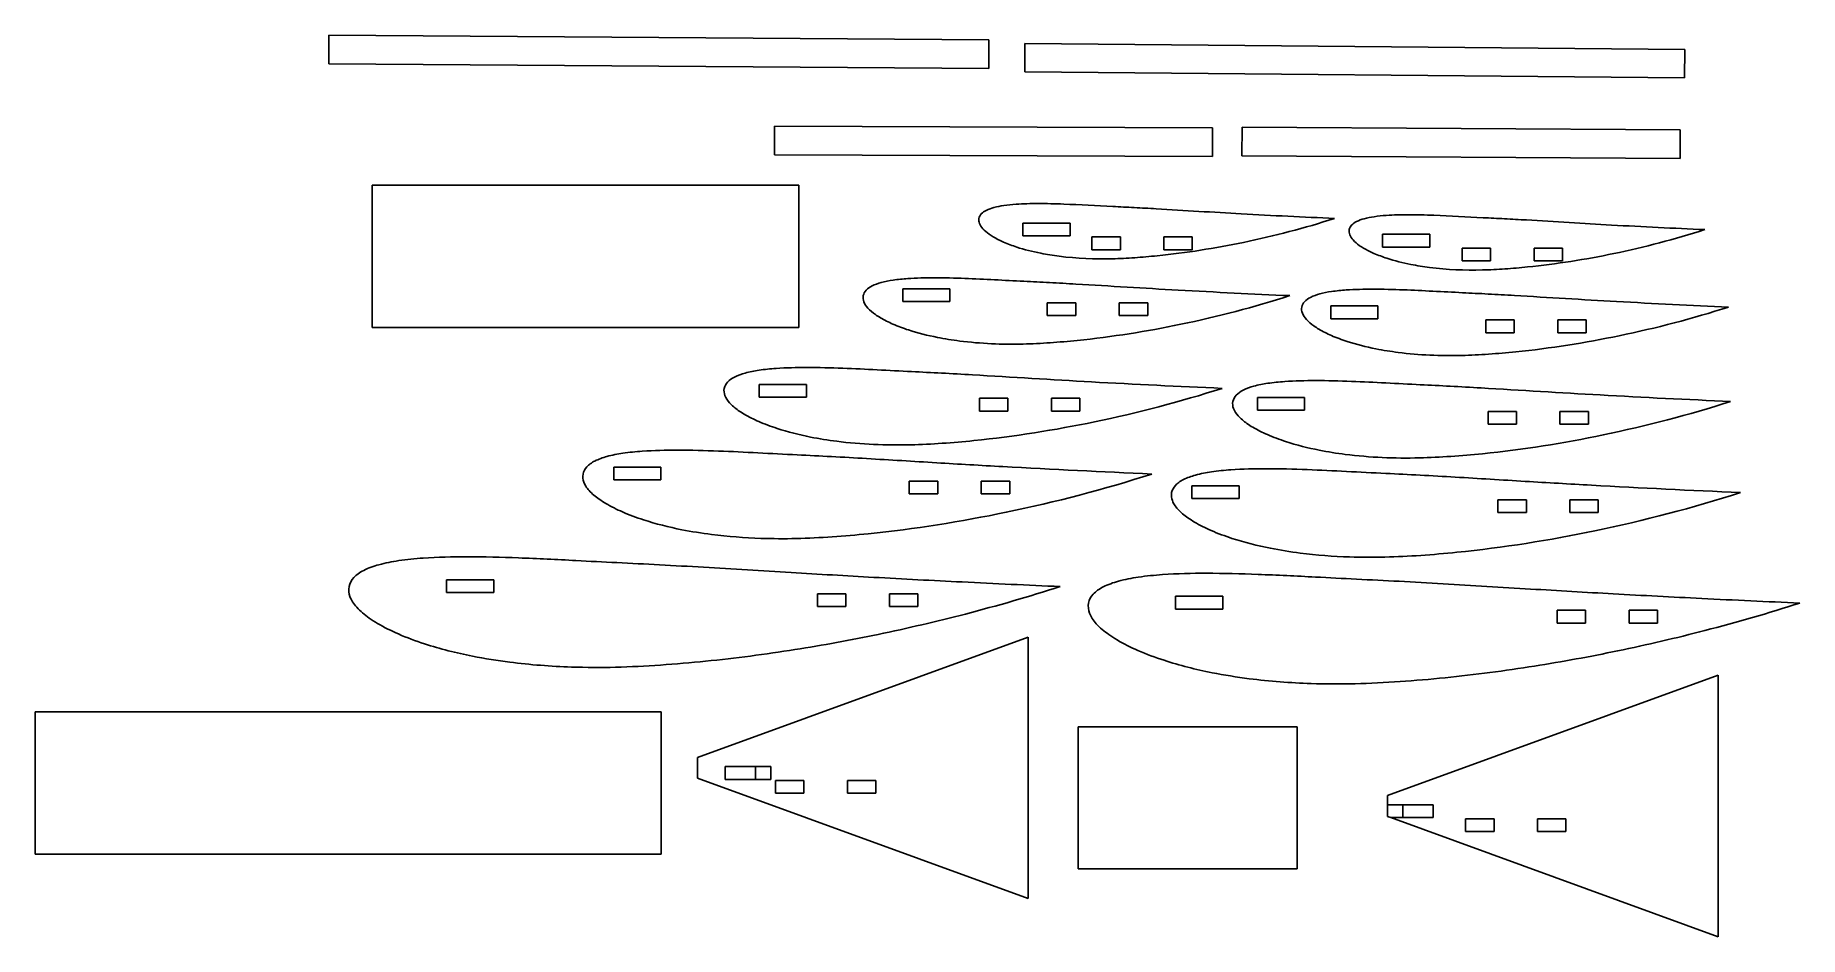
# Model space of a CAD drawing. Header units: millimetres. Extents: x -630 to -9, y -11 to 306.
import ezdxf

# ---------------------------------------------------------------- set-up
doc = ezdxf.new("R2010")
doc.units = ezdxf.units.MM
for name, color, linetype in [('Shape2DView', 7, 'CONTINUOUS'), ('Shape2DView001', 7, 'CONTINUOUS'), ('Shape2DView002', 7, 'CONTINUOUS'), ('Shape2DView003', 7, 'CONTINUOUS'), ('Shape2DView004', 7, 'CONTINUOUS'), ('Shape2DView005', 7, 'CONTINUOUS'), ('Shape2DView006', 7, 'CONTINUOUS'), ('Shape2DView007', 7, 'CONTINUOUS'), ('Shape2DView008', 7, 'CONTINUOUS'), ('Shape2DView009', 7, 'CONTINUOUS'), ('Shape2DView010', 7, 'CONTINUOUS'), ('Shape2DView011', 7, 'CONTINUOUS'), ('Shape2DView012', 7, 'CONTINUOUS'), ('Shape2DView013', 7, 'CONTINUOUS'), ('Shape2DView014', 7, 'CONTINUOUS'), ('Shape2DView015', 7, 'CONTINUOUS'), ('Shape2DView016', 7, 'CONTINUOUS'), ('Shape2DView017', 7, 'CONTINUOUS'), ('Shape2DView018', 7, 'CONTINUOUS')]:
    doc.layers.add(name, color=color, linetype=linetype)

msp = doc.modelspace()

# ---------------------------------------------------------------- linework, layer by layer
at = {"layer": 'Shape2DView'}
for p, q in [((-212.194, 108.346, -84.7601), (-228.811, 108.346, -84.7601)), ((-228.811, 108.346, -84.7601), (-228.811, 103.846, -84.7601)), ((-212.194, 108.346, -84.7601), (-212.194, 103.846, -84.7601)), ((-212.194, 103.846, -84.7601), (-228.811, 103.846, -84.7601)), ((-84.6379, 103.446, -84.7601), (-94.6379, 103.446, -84.7601)), ((-94.6379, 103.446, -84.7601), (-94.6379, 98.946, -84.7601)), ((-84.6379, 103.446, -84.7601), (-84.6379, 98.946, -84.7601)), ((-59.3379, 103.446, -84.7601), (-69.3379, 103.446, -84.7601)), ((-69.3379, 103.446, -84.7601), (-69.3379, 98.946, -84.7601)), ((-59.3379, 103.446, -84.7601), (-59.3379, 98.946, -84.7601)), ((-84.6379, 98.946, -84.7601), (-94.6379, 98.946, -84.7601)), ((-59.3379, 98.946, -84.7601), (-69.3379, 98.946, -84.7601))]:
    msp.add_line(p, q, dxfattribs=at)
for points, knots in [([(-259.338, 105.946, -84.7601), (-259.112, 107.136, -84.7601), (-258.497, 108.199, -84.7601), (-257.692, 109.086, -84.7601), (-257.232, 109.592, -84.7601), (-256.712, 110.039, -84.7601), (-256.159, 110.439, -84.7601), (-255.53, 110.896, -84.7601), (-254.859, 111.293, -84.7601), (-254.167, 111.648, -84.7601), (-252.477, 112.51, -84.7601), (-250.675, 113.129, -84.7601), (-248.851, 113.636, -84.7601), (-246.553, 114.268, -84.7601), (-244.208, 114.714, -84.7601), (-241.852, 115.066, -84.7601), (-239.015, 115.487, -84.7601), (-236.159, 115.766, -84.7601), (-233.299, 115.968, -84.7601), (-228.164, 116.325, -84.7601), (-223.015, 116.432, -84.7601), (-217.869, 116.431, -84.7601), (-211.837, 116.426, -84.7601), (-205.805, 116.263, -84.7601), (-199.777, 116.038, -84.7601), (-193.038, 115.785, -84.7601), (-186.302, 115.45, -84.7601), (-179.567, 115.105, -84.7601), (-174.778, 114.859, -84.7601), (-169.989, 114.604, -84.7601), (-165.2, 114.362, -84.7601), (-160.184, 114.111, -84.7601), (-155.167, 113.872, -84.7601), (-150.151, 113.606, -84.7601), (-145.001, 113.331, -84.7601), (-139.853, 113.042, -84.7601), (-134.705, 112.739, -84.7601), (-124.445, 112.138, -84.7601), (-114.186, 111.504, -84.7601), (-103.927, 110.888, -84.7601), (-94.2452, 110.302, -84.7601), (-84.5623, 109.739, -84.7601), (-74.878, 109.197, -84.7601), (-64.5196, 108.621, -84.7601), (-54.1596, 108.078, -84.7601), (-43.7978, 107.567, -84.7601), (-32.3124, 106.999, -84.7601), (-20.8253, 106.47, -84.7601), (-9.3379, 105.946, -84.7601)], [0, 0, 0, 0, 0.0143182, 0.0143182, 0.0143182, 0.0224938, 0.0224938, 0.0224938, 0.0318137, 0.0318137, 0.0318137, 0.0545466, 0.0545466, 0.0545466, 0.0831342, 0.0831342, 0.0831342, 0.117541, 0.117541, 0.117541, 0.1793, 0.1793, 0.1793, 0.251688, 0.251688, 0.251688, 0.332617, 0.332617, 0.332617, 0.390159, 0.390159, 0.390159, 0.450434, 0.450434, 0.450434, 0.512314, 0.512314, 0.512314, 0.635649, 0.635649, 0.635649, 0.752041, 0.752041, 0.752041, 0.876533, 0.876533, 0.876533, 1.01453, 1.01453, 1.01453, 1.01453]), ([(-9.3379, 105.946, -84.7601), (-20.3409, 102.413, -84.7601), (-31.4494, 99.2102, -84.7601), (-42.6359, 96.3108, -84.7601), (-52.8186, 93.6731, -84.7601), (-63.0598, 91.2862, -84.7601), (-73.3594, 89.15, -84.7601), (-83.0562, 87.1364, -84.7601), (-92.7953, 85.3531, -84.7601), (-102.576, 83.8004, -84.7601), (-113.001, 82.1492, -84.7601), (-123.469, 80.7689, -84.7601), (-133.971, 79.7086, -84.7601), (-139.259, 79.1735, -84.7601), (-144.555, 78.7251, -84.7601), (-149.858, 78.3635, -84.7601), (-155.116, 78.007, -84.7601), (-160.38, 77.7316, -84.7601), (-165.648, 77.6036, -84.7601), (-170.813, 77.4786, -84.7601), (-175.977, 77.501, -84.7601), (-181.14, 77.6706, -84.7601), (-188.399, 77.9133, -84.7601), (-195.65, 78.4603, -84.7601), (-202.855, 79.378, -84.7601), (-207.233, 79.9363, -84.7601), (-211.594, 80.6319, -84.7601), (-215.924, 81.49, -84.7601), (-221.63, 82.6232, -84.7601), (-227.286, 84.0321, -84.7601), (-232.82, 85.83, -84.7601), (-235.929, 86.8422, -84.7601), (-238.999, 87.9779, -84.7601), (-241.997, 89.2851, -84.7601), (-244.508, 90.3824, -84.7601), (-246.971, 91.5981, -84.7601), (-249.329, 92.9973, -84.7601), (-250.334, 93.5921, -84.7601), (-251.314, 94.2261, -84.7601), (-252.269, 94.8993, -84.7601), (-253.848, 96.0211, -84.7601), (-255.357, 97.2596, -84.7601), (-256.654, 98.7044, -84.7601), (-257.179, 99.2909, -84.7601), (-257.666, 99.9125, -84.7601), (-258.088, 100.577, -84.7601), (-258.457, 101.156, -84.7601), (-258.776, 101.768, -84.7601), (-259.013, 102.413, -84.7601), (-259.426, 103.539, -84.7601), (-259.588, 104.759, -84.7601), (-259.338, 105.946, -84.7601)], [0, 0, 0, 0, 0.138675, 0.138675, 0.138675, 0.264875, 0.264875, 0.264875, 0.383696, 0.383696, 0.383696, 0.510352, 0.510352, 0.510352, 0.574131, 0.574131, 0.574131, 0.637366, 0.637366, 0.637366, 0.699342, 0.699342, 0.699342, 0.786498, 0.786498, 0.786498, 0.839458, 0.839458, 0.839458, 0.909275, 0.909275, 0.909275, 0.948508, 0.948508, 0.948508, 0.981396, 0.981396, 0.981396, 0.995404, 0.995404, 0.995404, 1.01866, 1.01866, 1.01866, 1.0281, 1.0281, 1.0281, 1.03632, 1.03632, 1.03632, 1.05065, 1.05065, 1.05065, 1.05065])]:
    msp.add_open_spline(points, degree=3, knots=knots, dxfattribs=at)
at = {"layer": 'Shape2DView001'}
for p, q in [((-206.451, 147.188, -100.673), (-223.068, 147.188, -100.673)), ((-223.068, 147.188, -100.673), (-223.068, 142.688, -100.673)), ((-206.451, 142.688, -100.673), (-223.068, 142.688, -100.673)), ((-206.451, 147.188, -100.673), (-206.451, 142.688, -100.673)), ((-105.436, 142.288, -100.673), (-115.436, 142.288, -100.673)), ((-115.436, 142.288, -100.673), (-115.436, 137.788, -100.673)), ((-105.436, 137.788, -100.673), (-115.436, 137.788, -100.673)), ((-105.436, 142.288, -100.673), (-105.436, 137.788, -100.673)), ((-80.136, 142.288, -100.673), (-90.136, 142.288, -100.673)), ((-90.136, 142.288, -100.673), (-90.136, 137.788, -100.673)), ((-80.136, 137.788, -100.673), (-90.136, 137.788, -100.673)), ((-80.136, 142.288, -100.673), (-80.136, 137.788, -100.673))]:
    msp.add_line(p, q, dxfattribs=at)
for points, knots in [([(-230.136, 144.788, -100.673), (-229.955, 145.74, -100.673), (-229.463, 146.59, -100.673), (-228.819, 147.3, -100.673), (-228.451, 147.705, -100.673), (-228.035, 148.062, -100.673), (-227.593, 148.382, -100.673), (-227.09, 148.748, -100.673), (-226.553, 149.066, -100.673), (-226, 149.349, -100.673), (-224.647, 150.039, -100.673), (-223.206, 150.534, -100.673), (-221.746, 150.939, -100.673), (-219.908, 151.445, -100.673), (-218.032, 151.802, -100.673), (-216.147, 152.084, -100.673), (-213.878, 152.421, -100.673), (-211.593, 152.644, -100.673), (-209.305, 152.805, -100.673), (-205.197, 153.091, -100.673), (-201.078, 153.177, -100.673), (-196.961, 153.176, -100.673), (-192.135, 153.172, -100.673), (-187.31, 153.042, -100.673), (-182.488, 152.862, -100.673), (-173.263, 152.512, -100.673), (-164.046, 151.986, -100.673), (-154.826, 151.521, -100.673), (-150.813, 151.32, -100.673), (-146.799, 151.129, -100.673), (-142.786, 150.916, -100.673), (-138.667, 150.696, -100.673), (-134.548, 150.465, -100.673), (-130.43, 150.222, -100.673), (-122.221, 149.741, -100.673), (-114.015, 149.235, -100.673), (-105.807, 148.741, -100.673), (-98.0618, 148.273, -100.673), (-90.3155, 147.822, -100.673), (-82.5681, 147.389, -100.673), (-65.0964, 146.411, -100.673), (-47.6169, 145.581, -100.673), (-30.136, 144.788, -100.673)], [0, 0, 0, 0, 0.0143182, 0.0143182, 0.0143182, 0.0224938, 0.0224938, 0.0224938, 0.0318137, 0.0318137, 0.0318137, 0.0545466, 0.0545466, 0.0545466, 0.0831342, 0.0831342, 0.0831342, 0.117541, 0.117541, 0.117541, 0.1793, 0.1793, 0.1793, 0.251688, 0.251688, 0.251688, 0.390159, 0.390159, 0.390159, 0.450434, 0.450434, 0.450434, 0.512314, 0.512314, 0.512314, 0.635649, 0.635649, 0.635649, 0.752041, 0.752041, 0.752041, 1.01453, 1.01453, 1.01453, 1.01453]), ([(-30.136, 144.788, -100.673), (-46.9507, 139.394, -100.673), (-64.0647, 134.943, -100.673), (-81.3532, 131.351, -100.673), (-97.3773, 128.033, -100.673), (-113.559, 125.447, -100.673), (-129.842, 123.798, -100.673), (-134.073, 123.37, -100.673), (-138.31, 123.011, -100.673), (-142.552, 122.722, -100.673), (-146.758, 122.437, -100.673), (-150.969, 122.216, -100.673), (-155.184, 122.114, -100.673), (-159.316, 122.014, -100.673), (-163.447, 122.032, -100.673), (-167.578, 122.168, -100.673), (-173.385, 122.362, -100.673), (-179.185, 122.799, -100.673), (-184.95, 123.533, -100.673), (-188.452, 123.98, -100.673), (-191.941, 124.537, -100.673), (-195.405, 125.223, -100.673), (-199.969, 126.13, -100.673), (-204.494, 127.257, -100.673), (-208.922, 128.695, -100.673), (-211.409, 129.505, -100.673), (-213.865, 130.413, -100.673), (-216.263, 131.459, -100.673), (-218.272, 132.337, -100.673), (-220.242, 133.309, -100.673), (-222.129, 134.429, -100.673), (-222.933, 134.905, -100.673), (-223.717, 135.412, -100.673), (-224.481, 135.95, -100.673), (-225.744, 136.848, -100.673), (-226.951, 137.839, -100.673), (-227.989, 138.995, -100.673), (-228.409, 139.464, -100.673), (-228.798, 139.961, -100.673), (-229.136, 140.493, -100.673), (-229.431, 140.956, -100.673), (-229.686, 141.445, -100.673), (-229.876, 141.962, -100.673), (-230.206, 142.863, -100.673), (-230.336, 143.839, -100.673), (-230.136, 144.788, -100.673)], [0, 0, 0, 0, 0.264875, 0.264875, 0.264875, 0.510352, 0.510352, 0.510352, 0.574131, 0.574131, 0.574131, 0.637366, 0.637366, 0.637366, 0.699342, 0.699342, 0.699342, 0.786498, 0.786498, 0.786498, 0.839458, 0.839458, 0.839458, 0.909275, 0.909275, 0.909275, 0.948508, 0.948508, 0.948508, 0.981396, 0.981396, 0.981396, 0.995404, 0.995404, 0.995404, 1.01866, 1.01866, 1.01866, 1.0281, 1.0281, 1.0281, 1.03632, 1.03632, 1.03632, 1.05065, 1.05065, 1.05065, 1.05065])]:
    msp.add_open_spline(points, degree=3, knots=knots, dxfattribs=at)
at = {"layer": 'Shape2DView002'}
for p, q in [((-183.391, 178.223, -110.706), (-200.007, 178.223, -110.706)), ((-200.007, 178.223, -110.706), (-200.007, 173.723, -110.706)), ((-183.391, 173.723, -110.706), (-200.007, 173.723, -110.706)), ((-183.391, 178.223, -110.706), (-183.391, 173.723, -110.706)), ((-108.916, 173.323, -110.706), (-118.916, 173.323, -110.706)), ((-118.916, 173.323, -110.706), (-118.916, 168.823, -110.706)), ((-108.916, 168.823, -110.706), (-118.916, 168.823, -110.706)), ((-108.916, 173.323, -110.706), (-108.916, 168.823, -110.706)), ((-83.6165, 173.323, -110.706), (-93.6165, 173.323, -110.706)), ((-93.6165, 173.323, -110.706), (-93.6165, 168.823, -110.706)), ((-83.6165, 168.823, -110.706), (-93.6165, 168.823, -110.706)), ((-83.6165, 173.323, -110.706), (-83.6165, 168.823, -110.706))]:
    msp.add_line(p, q, dxfattribs=at)
for points, knots in [([(-208.616, 176.823, -110.706), (-208.458, 177.656, -110.706), (-208.028, 178.4, -110.706), (-207.464, 179.021, -110.706), (-206.772, 179.778, -110.706), (-205.903, 180.347, -110.706), (-204.997, 180.814, -110.706), (-203.814, 181.417, -110.706), (-202.553, 181.851, -110.706), (-201.276, 182.205, -110.706), (-199.667, 182.648, -110.706), (-198.025, 182.96, -110.706), (-196.376, 183.207, -110.706), (-194.391, 183.501, -110.706), (-192.391, 183.697, -110.706), (-190.389, 183.838, -110.706), (-186.795, 184.088, -110.706), (-183.191, 184.163, -110.706), (-179.588, 184.162, -110.706), (-175.366, 184.159, -110.706), (-171.144, 184.045, -110.706), (-166.924, 183.887, -110.706), (-158.852, 183.581, -110.706), (-150.787, 183.121, -110.706), (-142.72, 182.714, -110.706), (-139.209, 182.538, -110.706), (-135.697, 182.371, -110.706), (-132.185, 182.185, -110.706), (-128.581, 181.992, -110.706), (-124.977, 181.79, -110.706), (-121.373, 181.578, -110.706), (-107.414, 180.755, -110.706), (-93.4574, 179.87, -110.706), (-79.4945, 179.099, -110.706), (-64.2068, 178.243, -110.706), (-48.9123, 177.516, -110.706), (-33.6165, 176.823, -110.706)], [0, 0, 0, 0, 0.0143182, 0.0143182, 0.0143182, 0.0318137, 0.0318137, 0.0318137, 0.0545466, 0.0545466, 0.0545466, 0.0831342, 0.0831342, 0.0831342, 0.117541, 0.117541, 0.117541, 0.1793, 0.1793, 0.1793, 0.251688, 0.251688, 0.251688, 0.390159, 0.390159, 0.390159, 0.450434, 0.450434, 0.450434, 0.512314, 0.512314, 0.512314, 0.752041, 0.752041, 0.752041, 1.01453, 1.01453, 1.01453, 1.01453]), ([(-33.6165, 176.823, -110.706), (-48.3294, 172.103, -110.706), (-63.3041, 168.208, -110.706), (-78.4315, 165.065, -110.706), (-92.4526, 162.162, -110.706), (-106.612, 159.899, -110.706), (-120.86, 158.456, -110.706), (-124.562, 158.082, -110.706), (-128.269, 157.768, -110.706), (-131.981, 157.515, -110.706), (-135.661, 157.265, -110.706), (-139.346, 157.073, -110.706), (-143.033, 156.983, -110.706), (-151.729, 156.78, -110.706), (-160.447, 157.128, -110.706), (-169.079, 158.225, -110.706), (-172.143, 158.616, -110.706), (-175.196, 159.103, -110.706), (-178.227, 159.703, -110.706), (-182.221, 160.497, -110.706), (-186.18, 161.483, -110.706), (-190.054, 162.741, -110.706), (-192.23, 163.45, -110.706), (-194.379, 164.245, -110.706), (-196.478, 165.16, -110.706), (-198.236, 165.928, -110.706), (-199.959, 166.779, -110.706), (-201.61, 167.759, -110.706), (-202.314, 168.175, -110.706), (-203, 168.619, -110.706), (-203.668, 169.09, -110.706), (-204.774, 169.875, -110.706), (-205.83, 170.742, -110.706), (-206.738, 171.753, -110.706), (-207.422, 172.521, -110.706), (-208.029, 173.379, -110.706), (-208.389, 174.35, -110.706), (-208.678, 175.138, -110.706), (-208.792, 175.992, -110.706), (-208.616, 176.823, -110.706)], [0, 0, 0, 0, 0.264875, 0.264875, 0.264875, 0.510352, 0.510352, 0.510352, 0.574131, 0.574131, 0.574131, 0.637366, 0.637366, 0.637366, 0.786498, 0.786498, 0.786498, 0.839458, 0.839458, 0.839458, 0.909275, 0.909275, 0.909275, 0.948508, 0.948508, 0.948508, 0.981396, 0.981396, 0.981396, 0.995404, 0.995404, 0.995404, 1.01866, 1.01866, 1.01866, 1.03632, 1.03632, 1.03632, 1.05065, 1.05065, 1.05065, 1.05065])]:
    msp.add_open_spline(points, degree=3, knots=knots, dxfattribs=at)
at = {"layer": 'Shape2DView003'}
for p, q in [((-157.614, 210.404, -120.529), (-174.231, 210.404, -120.529)), ((-174.231, 210.404, -120.529), (-174.231, 205.904, -120.529)), ((-157.614, 205.904, -120.529), (-174.231, 205.904, -120.529)), ((-157.614, 210.404, -120.529), (-157.614, 205.904, -120.529)), ((-109.681, 205.504, -120.529), (-119.681, 205.504, -120.529)), ((-119.681, 205.504, -120.529), (-119.681, 201.004, -120.529)), ((-109.681, 205.504, -120.529), (-109.681, 201.004, -120.529)), ((-84.3806, 205.504, -120.529), (-94.3806, 205.504, -120.529)), ((-94.3806, 205.504, -120.529), (-94.3806, 201.004, -120.529)), ((-84.3806, 205.504, -120.529), (-84.3806, 201.004, -120.529)), ((-109.681, 201.004, -120.529), (-119.681, 201.004, -120.529)), ((-84.3806, 201.004, -120.529), (-94.3806, 201.004, -120.529))]:
    msp.add_line(p, q, dxfattribs=at)
for points, knots in [([(-184.381, 210.004, -120.529), (-184.245, 210.718, -120.529), (-183.876, 211.356, -120.529), (-183.393, 211.888, -120.529), (-182.8, 212.537, -120.529), (-182.055, 213.026, -120.529), (-181.278, 213.425, -120.529), (-180.264, 213.942, -120.529), (-179.183, 214.314, -120.529), (-178.088, 214.618, -120.529), (-176.71, 214.998, -120.529), (-175.302, 215.265, -120.529), (-173.889, 215.476, -120.529), (-172.187, 215.729, -120.529), (-170.473, 215.896, -120.529), (-168.757, 216.017, -120.529), (-165.676, 216.231, -120.529), (-162.587, 216.296, -120.529), (-159.499, 216.295, -120.529), (-155.88, 216.292, -120.529), (-152.261, 216.195, -120.529), (-148.644, 216.06, -120.529), (-141.726, 215.797, -120.529), (-134.813, 215.403, -120.529), (-127.898, 215.054, -120.529), (-124.888, 214.903, -120.529), (-121.878, 214.76, -120.529), (-118.868, 214.6, -120.529), (-115.779, 214.435, -120.529), (-112.69, 214.262, -120.529), (-109.601, 214.08, -120.529), (-97.6353, 213.375, -120.529), (-85.6728, 212.617, -120.529), (-73.7047, 211.955, -120.529), (-60.6009, 211.222, -120.529), (-47.4913, 210.599, -120.529), (-34.3806, 210.004, -120.529)], [0, 0, 0, 0, 0.0143182, 0.0143182, 0.0143182, 0.0318137, 0.0318137, 0.0318137, 0.0545466, 0.0545466, 0.0545466, 0.0831342, 0.0831342, 0.0831342, 0.117541, 0.117541, 0.117541, 0.1793, 0.1793, 0.1793, 0.251688, 0.251688, 0.251688, 0.390159, 0.390159, 0.390159, 0.450434, 0.450434, 0.450434, 0.512314, 0.512314, 0.512314, 0.752041, 0.752041, 0.752041, 1.01453, 1.01453, 1.01453, 1.01453]), ([(-34.3806, 210.004, -120.529), (-46.9917, 205.959, -120.529), (-59.8271, 202.62, -120.529), (-72.7935, 199.927, -120.529), (-84.8116, 197.438, -120.529), (-96.9482, 195.499, -120.529), (-109.16, 194.262, -120.529), (-112.334, 193.941, -120.529), (-115.511, 193.672, -120.529), (-118.693, 193.455, -120.529), (-121.847, 193.241, -120.529), (-125.006, 193.076, -120.529), (-128.167, 192.999, -120.529), (-135.62, 192.825, -120.529), (-143.092, 193.124, -120.529), (-150.491, 194.063, -120.529), (-153.119, 194.396, -120.529), (-155.733, 194.818, -120.529), (-158.332, 195.331, -120.529), (-161.756, 196.011, -120.529), (-165.149, 196.856, -120.529), (-168.47, 197.935, -120.529), (-170.335, 198.542, -120.529), (-172.177, 199.223, -120.529), (-173.976, 200.008, -120.529), (-175.483, 200.666, -120.529), (-176.96, 201.396, -120.529), (-178.375, 202.235, -120.529), (-178.978, 202.592, -120.529), (-179.567, 202.972, -120.529), (-180.139, 203.376, -120.529), (-181.087, 204.049, -120.529), (-181.992, 204.792, -120.529), (-182.77, 205.659, -120.529), (-183.357, 206.317, -120.529), (-183.877, 207.052, -120.529), (-184.186, 207.885, -120.529), (-184.433, 208.56, -120.529), (-184.531, 209.292, -120.529), (-184.381, 210.004, -120.529)], [0, 0, 0, 0, 0.264875, 0.264875, 0.264875, 0.510352, 0.510352, 0.510352, 0.574131, 0.574131, 0.574131, 0.637366, 0.637366, 0.637366, 0.786498, 0.786498, 0.786498, 0.839458, 0.839458, 0.839458, 0.909275, 0.909275, 0.909275, 0.948508, 0.948508, 0.948508, 0.981396, 0.981396, 0.981396, 0.995404, 0.995404, 0.995404, 1.01866, 1.01866, 1.01866, 1.03632, 1.03632, 1.03632, 1.05065, 1.05065, 1.05065, 1.05065])]:
    msp.add_open_spline(points, degree=3, knots=knots, dxfattribs=at)
at = {"layer": 'Shape2DView004'}
for p, q in [((-139.393, 235.617, -129.8), (-156.009, 235.617, -129.8)), ((-156.009, 235.617, -129.8), (-156.009, 231.117, -129.8)), ((-139.393, 231.117, -129.8), (-156.009, 231.117, -129.8)), ((-139.393, 235.617, -129.8), (-139.393, 231.117, -129.8)), ((-118, 230.717, -129.8), (-128, 230.717, -129.8)), ((-128, 230.717, -129.8), (-128, 226.217, -129.8)), ((-118, 230.717, -129.8), (-118, 226.217, -129.8)), ((-92.6999, 230.717, -129.8), (-102.7, 230.717, -129.8)), ((-102.7, 230.717, -129.8), (-102.7, 226.217, -129.8)), ((-92.6999, 230.717, -129.8), (-92.6999, 226.217, -129.8)), ((-118, 226.217, -129.8), (-128, 226.217, -129.8)), ((-92.6999, 226.217, -129.8), (-102.7, 226.217, -129.8))]:
    msp.add_line(p, q, dxfattribs=at)
for points, knots in [([(-167.7, 237.217, -129.8), (-167.587, 237.812, -129.8), (-167.279, 238.343, -129.8), (-166.877, 238.787, -129.8), (-166.382, 239.328, -129.8), (-165.761, 239.734, -129.8), (-165.115, 240.067, -129.8), (-164.27, 240.499, -129.8), (-163.368, 240.808, -129.8), (-162.456, 241.061, -129.8), (-161.307, 241.378, -129.8), (-160.135, 241.601, -129.8), (-158.957, 241.777, -129.8), (-157.538, 241.987, -129.8), (-156.11, 242.127, -129.8), (-154.68, 242.227, -129.8), (-152.113, 242.406, -129.8), (-149.539, 242.46, -129.8), (-146.965, 242.459, -129.8), (-143.949, 242.457, -129.8), (-140.934, 242.375, -129.8), (-137.92, 242.263, -129.8), (-132.154, 242.044, -129.8), (-126.393, 241.715, -129.8), (-120.631, 241.425, -129.8), (-118.123, 241.299, -129.8), (-115.614, 241.18, -129.8), (-113.106, 241.047, -129.8), (-110.532, 240.909, -129.8), (-107.957, 240.765, -129.8), (-105.383, 240.613, -129.8), (-95.412, 240.026, -129.8), (-85.4433, 239.394, -129.8), (-75.4699, 238.842, -129.8), (-64.5501, 238.231, -129.8), (-53.6254, 237.712, -129.8), (-42.6999, 237.217, -129.8)], [0, 0, 0, 0, 0.0143182, 0.0143182, 0.0143182, 0.0318137, 0.0318137, 0.0318137, 0.0545466, 0.0545466, 0.0545466, 0.0831342, 0.0831342, 0.0831342, 0.117541, 0.117541, 0.117541, 0.1793, 0.1793, 0.1793, 0.251688, 0.251688, 0.251688, 0.390159, 0.390159, 0.390159, 0.450434, 0.450434, 0.450434, 0.512314, 0.512314, 0.512314, 0.752041, 0.752041, 0.752041, 1.01453, 1.01453, 1.01453, 1.01453]), ([(-42.6999, 237.217, -129.8), (-53.2091, 233.845, -129.8), (-63.9053, 231.063, -129.8), (-74.7106, 228.819, -129.8), (-84.7257, 226.745, -129.8), (-94.8395, 225.129, -129.8), (-105.016, 224.098, -129.8), (-107.661, 223.83, -129.8), (-110.309, 223.606, -129.8), (-112.96, 223.425, -129.8), (-115.589, 223.247, -129.8), (-118.221, 223.109, -129.8), (-120.855, 223.045, -129.8), (-127.066, 222.9, -129.8), (-133.293, 223.149, -129.8), (-139.458, 223.933, -129.8), (-141.649, 224.21, -129.8), (-143.827, 224.562, -129.8), (-145.993, 224.989, -129.8), (-148.846, 225.555, -129.8), (-151.674, 226.26, -129.8), (-154.441, 227.159, -129.8), (-155.995, 227.665, -129.8), (-157.531, 228.233, -129.8), (-159.029, 228.886, -129.8), (-160.285, 229.435, -129.8), (-161.516, 230.043, -129.8), (-162.695, 230.742, -129.8), (-163.198, 231.04, -129.8), (-163.688, 231.357, -129.8), (-164.165, 231.693, -129.8), (-164.955, 232.254, -129.8), (-165.709, 232.873, -129.8), (-166.358, 233.596, -129.8), (-166.847, 234.144, -129.8), (-167.28, 234.757, -129.8), (-167.537, 235.45, -129.8), (-167.744, 236.013, -129.8), (-167.825, 236.623, -129.8), (-167.7, 237.217, -129.8)], [0, 0, 0, 0, 0.264875, 0.264875, 0.264875, 0.510352, 0.510352, 0.510352, 0.574131, 0.574131, 0.574131, 0.637366, 0.637366, 0.637366, 0.786498, 0.786498, 0.786498, 0.839458, 0.839458, 0.839458, 0.909275, 0.909275, 0.909275, 0.948508, 0.948508, 0.948508, 0.981396, 0.981396, 0.981396, 0.995404, 0.995404, 0.995404, 1.01866, 1.01866, 1.01866, 1.03632, 1.03632, 1.03632, 1.05065, 1.05065, 1.05065, 1.05065])]:
    msp.add_open_spline(points, degree=3, knots=knots, dxfattribs=at)
at = {"layer": 'Shape2DView005'}
for p, q in [((-154.278, 38.2716, -69.3087), (-38.0377, 80.5795, -69.3087)), ((-38.0377, 80.5795, -69.3087), (-38.0377, -11.3246, -69.3087)), ((-154.278, 35.0459, -69.3087), (-154.278, 38.2716, -69.3087)), ((-154.278, 35.0459, -69.3087), (-154.278, 30.9832, -69.3087)), ((-154.278, 35.0459, -69.3087), (-138.204, 35.0459, -69.3087)), ((-148.848, 30.5459, -69.3087), (-148.848, 35.0459, -69.3087)), ((-138.204, 30.5459, -69.3087), (-138.204, 35.0459, -69.3087)), ((-154.278, 30.9832, -69.3087), (-153.076, 30.5459, -69.3087)), ((-38.0377, -11.3246, -69.3087), (-153.076, 30.5459, -69.3087)), ((-153.076, 30.5459, -69.3087), (-138.204, 30.5459, -69.3087)), ((-126.811, 25.6459, -69.3087), (-126.811, 30.1459, -69.3087)), ((-126.811, 30.1459, -69.3087), (-116.811, 30.1459, -69.3087)), ((-126.811, 25.6459, -69.3087), (-116.811, 25.6459, -69.3087)), ((-116.811, 25.6459, -69.3087), (-116.811, 30.1459, -69.3087)), ((-101.511, 25.6459, -69.3087), (-101.511, 30.1459, -69.3087)), ((-101.511, 30.1459, -69.3087), (-91.5108, 30.1459, -69.3087)), ((-101.511, 25.6459, -69.3087), (-91.5108, 25.6459, -69.3087)), ((-91.5108, 25.6459, -69.3087), (-91.5108, 30.1459, -69.3087))]:
    msp.add_line(p, q, dxfattribs=at)
at = {"layer": 'Shape2DView006'}
for p, q in [((-485.014, 114.147, -69.3087), (-485.014, 109.647, -69.3087)), ((-468.465, 114.147, -69.3087), (-485.014, 114.147, -69.3087)), ((-468.465, 114.147, -69.3087), (-468.465, 109.647, -69.3087)), ((-468.465, 109.647, -69.3087), (-485.014, 109.647, -69.3087)), ((-344.626, 109.247, -69.3087), (-354.626, 109.247, -69.3087)), ((-354.626, 109.247, -69.3087), (-354.626, 104.747, -69.3087)), ((-344.626, 109.247, -69.3087), (-344.626, 104.747, -69.3087)), ((-319.326, 109.247, -69.3087), (-329.326, 109.247, -69.3087)), ((-329.326, 109.247, -69.3087), (-329.326, 104.747, -69.3087)), ((-319.326, 109.247, -69.3087), (-319.326, 104.747, -69.3087)), ((-344.626, 104.747, -69.3087), (-354.626, 104.747, -69.3087)), ((-319.326, 104.747, -69.3087), (-329.326, 104.747, -69.3087))]:
    msp.add_line(p, q, dxfattribs=at)
for points, knots in [([(-519.326, 111.747, -69.3087), (-519.1, 112.937, -69.3087), (-518.485, 114, -69.3087), (-517.68, 114.887, -69.3087), (-517.22, 115.393, -69.3087), (-516.7, 115.84, -69.3087), (-516.148, 116.24, -69.3087), (-515.518, 116.697, -69.3087), (-514.847, 117.094, -69.3087), (-514.156, 117.449, -69.3087), (-512.466, 118.311, -69.3087), (-510.663, 118.93, -69.3087), (-508.839, 119.437, -69.3087), (-506.541, 120.069, -69.3087), (-504.196, 120.515, -69.3087), (-501.84, 120.867, -69.3087), (-499.003, 121.288, -69.3087), (-496.147, 121.567, -69.3087), (-493.287, 121.769, -69.3087), (-488.152, 122.126, -69.3087), (-483.004, 122.233, -69.3087), (-477.857, 122.232, -69.3087), (-471.825, 122.227, -69.3087), (-465.794, 122.064, -69.3087), (-459.766, 121.839, -69.3087), (-453.026, 121.586, -69.3087), (-446.29, 121.251, -69.3087), (-439.555, 120.906, -69.3087), (-434.766, 120.66, -69.3087), (-429.978, 120.405, -69.3087), (-425.189, 120.164, -69.3087), (-420.172, 119.912, -69.3087), (-415.155, 119.673, -69.3087), (-410.139, 119.407, -69.3087), (-404.99, 119.132, -69.3087), (-399.841, 118.843, -69.3087), (-394.693, 118.54, -69.3087), (-384.433, 117.939, -69.3087), (-374.175, 117.305, -69.3087), (-363.915, 116.689, -69.3087), (-354.234, 116.103, -69.3087), (-344.551, 115.54, -69.3087), (-334.866, 114.998, -69.3087), (-324.508, 114.422, -69.3087), (-314.148, 113.879, -69.3087), (-303.786, 113.368, -69.3087), (-292.301, 112.801, -69.3087), (-280.814, 112.271, -69.3087), (-269.326, 111.747, -69.3087)], [0, 0, 0, 0, 0.0143182, 0.0143182, 0.0143182, 0.0224938, 0.0224938, 0.0224938, 0.0318137, 0.0318137, 0.0318137, 0.0545466, 0.0545466, 0.0545466, 0.0831342, 0.0831342, 0.0831342, 0.117541, 0.117541, 0.117541, 0.1793, 0.1793, 0.1793, 0.251688, 0.251688, 0.251688, 0.332617, 0.332617, 0.332617, 0.390159, 0.390159, 0.390159, 0.450434, 0.450434, 0.450434, 0.512314, 0.512314, 0.512314, 0.635649, 0.635649, 0.635649, 0.752041, 0.752041, 0.752041, 0.876533, 0.876533, 0.876533, 1.01453, 1.01453, 1.01453, 1.01453]), ([(-269.326, 111.747, -69.3087), (-280.329, 108.214, -69.3087), (-291.438, 105.011, -69.3087), (-302.624, 102.112, -69.3087), (-312.807, 99.4742, -69.3087), (-323.048, 97.0873, -69.3087), (-333.348, 94.9511, -69.3087), (-343.045, 92.9374, -69.3087), (-352.784, 91.1542, -69.3087), (-362.565, 89.6014, -69.3087), (-372.989, 87.9503, -69.3087), (-383.458, 86.57, -69.3087), (-393.959, 85.5097, -69.3087), (-399.248, 84.9746, -69.3087), (-404.544, 84.5262, -69.3087), (-409.847, 84.1646, -69.3087), (-415.104, 83.808, -69.3087), (-420.368, 83.5327, -69.3087), (-425.636, 83.4047, -69.3087), (-430.801, 83.2797, -69.3087), (-435.965, 83.302, -69.3087), (-441.128, 83.4717, -69.3087), (-448.387, 83.7144, -69.3087), (-455.638, 84.2614, -69.3087), (-462.843, 85.1791, -69.3087), (-467.221, 85.7374, -69.3087), (-471.583, 86.433, -69.3087), (-475.912, 87.2911, -69.3087), (-481.618, 88.4243, -69.3087), (-487.274, 89.8331, -69.3087), (-492.809, 91.6311, -69.3087), (-495.917, 92.6432, -69.3087), (-498.988, 93.7789, -69.3087), (-501.985, 95.0862, -69.3087), (-504.496, 96.1834, -69.3087), (-506.959, 97.3991, -69.3087), (-509.317, 98.7984, -69.3087), (-510.323, 99.3931, -69.3087), (-511.303, 100.027, -69.3087), (-512.257, 100.7, -69.3087), (-513.837, 101.822, -69.3087), (-515.345, 103.061, -69.3087), (-516.643, 104.505, -69.3087), (-517.167, 105.092, -69.3087), (-517.654, 105.714, -69.3087), (-518.076, 106.378, -69.3087), (-518.445, 106.957, -69.3087), (-518.764, 107.569, -69.3087), (-519.001, 108.214, -69.3087), (-519.414, 109.34, -69.3087), (-519.577, 110.56, -69.3087), (-519.326, 111.747, -69.3087)], [0, 0, 0, 0, 0.138675, 0.138675, 0.138675, 0.264875, 0.264875, 0.264875, 0.383696, 0.383696, 0.383696, 0.510352, 0.510352, 0.510352, 0.574131, 0.574131, 0.574131, 0.637366, 0.637366, 0.637366, 0.699342, 0.699342, 0.699342, 0.786498, 0.786498, 0.786498, 0.839458, 0.839458, 0.839458, 0.909275, 0.909275, 0.909275, 0.948508, 0.948508, 0.948508, 0.981396, 0.981396, 0.981396, 0.995404, 0.995404, 0.995404, 1.01866, 1.01866, 1.01866, 1.0281, 1.0281, 1.0281, 1.03632, 1.03632, 1.03632, 1.05065, 1.05065, 1.05065, 1.05065])]:
    msp.add_open_spline(points, degree=3, knots=knots, dxfattribs=at)
at = {"layer": 'Shape2DView007'}
for p, q in [((-409.661, 153.721, -69.3087), (-426.278, 153.721, -69.3087)), ((-426.278, 153.721, -69.3087), (-426.278, 149.221, -69.3087)), ((-409.661, 149.221, -69.3087), (-426.278, 149.221, -69.3087)), ((-409.661, 153.721, -69.3087), (-409.661, 149.221, -69.3087)), ((-312.363, 148.821, -69.3087), (-322.363, 148.821, -69.3087)), ((-322.363, 148.821, -69.3087), (-322.363, 144.321, -69.3087)), ((-312.363, 144.321, -69.3087), (-322.363, 144.321, -69.3087)), ((-312.363, 148.821, -69.3087), (-312.363, 144.321, -69.3087)), ((-287.063, 148.821, -69.3087), (-297.063, 148.821, -69.3087)), ((-297.063, 148.821, -69.3087), (-297.063, 144.321, -69.3087)), ((-287.063, 144.321, -69.3087), (-297.063, 144.321, -69.3087)), ((-287.063, 148.821, -69.3087), (-287.063, 144.321, -69.3087))]:
    msp.add_line(p, q, dxfattribs=at)
for points, knots in [([(-437.063, 151.321, -69.3087), (-436.882, 152.273, -69.3087), (-436.39, 153.123, -69.3087), (-435.746, 153.833, -69.3087), (-435.379, 154.238, -69.3087), (-434.962, 154.595, -69.3087), (-434.521, 154.915, -69.3087), (-434.017, 155.281, -69.3087), (-433.48, 155.599, -69.3087), (-432.927, 155.882, -69.3087), (-431.575, 156.572, -69.3087), (-430.133, 157.067, -69.3087), (-428.674, 157.473, -69.3087), (-426.835, 157.979, -69.3087), (-424.959, 158.335, -69.3087), (-423.075, 158.617, -69.3087), (-420.805, 158.954, -69.3087), (-418.52, 159.177, -69.3087), (-416.232, 159.338, -69.3087), (-412.124, 159.624, -69.3087), (-408.005, 159.71, -69.3087), (-403.888, 159.709, -69.3087), (-399.062, 159.705, -69.3087), (-394.237, 159.575, -69.3087), (-389.415, 159.395, -69.3087), (-380.19, 159.045, -69.3087), (-370.973, 158.519, -69.3087), (-361.753, 158.054, -69.3087), (-357.74, 157.853, -69.3087), (-353.726, 157.662, -69.3087), (-349.714, 157.449, -69.3087), (-345.594, 157.229, -69.3087), (-341.475, 156.998, -69.3087), (-337.357, 156.755, -69.3087), (-329.149, 156.274, -69.3087), (-320.942, 155.768, -69.3087), (-312.735, 155.274, -69.3087), (-304.989, 154.806, -69.3087), (-297.243, 154.355, -69.3087), (-289.495, 153.922, -69.3087), (-272.024, 152.944, -69.3087), (-254.544, 152.114, -69.3087), (-237.063, 151.321, -69.3087)], [0, 0, 0, 0, 0.0143182, 0.0143182, 0.0143182, 0.0224938, 0.0224938, 0.0224938, 0.0318137, 0.0318137, 0.0318137, 0.0545466, 0.0545466, 0.0545466, 0.0831342, 0.0831342, 0.0831342, 0.117541, 0.117541, 0.117541, 0.1793, 0.1793, 0.1793, 0.251688, 0.251688, 0.251688, 0.390159, 0.390159, 0.390159, 0.450434, 0.450434, 0.450434, 0.512314, 0.512314, 0.512314, 0.635649, 0.635649, 0.635649, 0.752041, 0.752041, 0.752041, 1.01453, 1.01453, 1.01453, 1.01453]), ([(-237.063, 151.321, -69.3087), (-253.878, 145.927, -69.3087), (-270.992, 141.476, -69.3087), (-288.281, 137.884, -69.3087), (-304.305, 134.566, -69.3087), (-320.487, 131.98, -69.3087), (-336.77, 130.331, -69.3087), (-341.001, 129.903, -69.3087), (-345.237, 129.544, -69.3087), (-349.48, 129.255, -69.3087), (-353.686, 128.97, -69.3087), (-357.897, 128.749, -69.3087), (-362.111, 128.647, -69.3087), (-366.243, 128.547, -69.3087), (-370.374, 128.565, -69.3087), (-374.505, 128.701, -69.3087), (-380.312, 128.895, -69.3087), (-386.113, 129.332, -69.3087), (-391.877, 130.067, -69.3087), (-395.38, 130.513, -69.3087), (-398.868, 131.07, -69.3087), (-402.332, 131.756, -69.3087), (-406.897, 132.663, -69.3087), (-411.422, 133.79, -69.3087), (-415.849, 135.228, -69.3087), (-418.336, 136.038, -69.3087), (-420.793, 136.946, -69.3087), (-423.19, 137.992, -69.3087), (-425.199, 138.87, -69.3087), (-427.17, 139.843, -69.3087), (-429.056, 140.962, -69.3087), (-429.86, 141.438, -69.3087), (-430.645, 141.945, -69.3087), (-431.408, 142.484, -69.3087), (-432.672, 143.381, -69.3087), (-433.879, 144.372, -69.3087), (-434.916, 145.528, -69.3087), (-435.336, 145.997, -69.3087), (-435.726, 146.494, -69.3087), (-436.064, 147.026, -69.3087), (-436.358, 147.489, -69.3087), (-436.614, 147.979, -69.3087), (-436.803, 148.495, -69.3087), (-437.134, 149.396, -69.3087), (-437.264, 150.372, -69.3087), (-437.063, 151.321, -69.3087)], [0, 0, 0, 0, 0.264875, 0.264875, 0.264875, 0.510352, 0.510352, 0.510352, 0.574131, 0.574131, 0.574131, 0.637366, 0.637366, 0.637366, 0.699342, 0.699342, 0.699342, 0.786498, 0.786498, 0.786498, 0.839458, 0.839458, 0.839458, 0.909275, 0.909275, 0.909275, 0.948508, 0.948508, 0.948508, 0.981396, 0.981396, 0.981396, 0.995404, 0.995404, 0.995404, 1.01866, 1.01866, 1.01866, 1.0281, 1.0281, 1.0281, 1.03632, 1.03632, 1.03632, 1.05065, 1.05065, 1.05065, 1.05065])]:
    msp.add_open_spline(points, degree=3, knots=knots, dxfattribs=at)
at = {"layer": 'Shape2DView008'}
for p, q in [((-358.49, 182.83, -69.3087), (-375.106, 182.83, -69.3087)), ((-375.106, 182.83, -69.3087), (-375.106, 178.33, -69.3087)), ((-358.49, 182.83, -69.3087), (-358.49, 178.33, -69.3087)), ((-358.49, 178.33, -69.3087), (-375.106, 178.33, -69.3087)), ((-287.733, 177.93, -69.3087), (-297.733, 177.93, -69.3087)), ((-297.733, 177.93, -69.3087), (-297.733, 173.43, -69.3087)), ((-287.733, 177.93, -69.3087), (-287.733, 173.43, -69.3087)), ((-262.433, 177.93, -69.3087), (-272.433, 177.93, -69.3087)), ((-272.433, 177.93, -69.3087), (-272.433, 173.43, -69.3087)), ((-262.433, 177.93, -69.3087), (-262.433, 173.43, -69.3087)), ((-287.733, 173.43, -69.3087), (-297.733, 173.43, -69.3087)), ((-262.433, 173.43, -69.3087), (-272.433, 173.43, -69.3087))]:
    msp.add_line(p, q, dxfattribs=at)
for points, knots in [([(-387.433, 181.43, -69.3087), (-387.274, 182.263, -69.3087), (-386.844, 183.007, -69.3087), (-386.28, 183.628, -69.3087), (-385.588, 184.385, -69.3087), (-384.719, 184.955, -69.3087), (-383.813, 185.421, -69.3087), (-382.63, 186.024, -69.3087), (-381.369, 186.458, -69.3087), (-380.092, 186.813, -69.3087), (-378.483, 187.255, -69.3087), (-376.841, 187.568, -69.3087), (-375.192, 187.814, -69.3087), (-373.207, 188.109, -69.3087), (-371.207, 188.304, -69.3087), (-369.205, 188.445, -69.3087), (-365.611, 188.695, -69.3087), (-362.007, 188.77, -69.3087), (-358.405, 188.769, -69.3087), (-354.182, 188.766, -69.3087), (-349.96, 188.652, -69.3087), (-345.74, 188.494, -69.3087), (-337.668, 188.188, -69.3087), (-329.604, 187.728, -69.3087), (-321.536, 187.321, -69.3087), (-318.025, 187.145, -69.3087), (-314.513, 186.978, -69.3087), (-311.002, 186.792, -69.3087), (-307.397, 186.599, -69.3087), (-303.793, 186.397, -69.3087), (-300.19, 186.185, -69.3087), (-286.23, 185.362, -69.3087), (-272.274, 184.478, -69.3087), (-258.311, 183.706, -69.3087), (-243.023, 182.85, -69.3087), (-227.728, 182.124, -69.3087), (-212.433, 181.43, -69.3087)], [0, 0, 0, 0, 0.0143182, 0.0143182, 0.0143182, 0.0318137, 0.0318137, 0.0318137, 0.0545466, 0.0545466, 0.0545466, 0.0831342, 0.0831342, 0.0831342, 0.117541, 0.117541, 0.117541, 0.1793, 0.1793, 0.1793, 0.251688, 0.251688, 0.251688, 0.390159, 0.390159, 0.390159, 0.450434, 0.450434, 0.450434, 0.512314, 0.512314, 0.512314, 0.752041, 0.752041, 0.752041, 1.01453, 1.01453, 1.01453, 1.01453]), ([(-212.433, 181.43, -69.3087), (-227.146, 176.71, -69.3087), (-242.12, 172.815, -69.3087), (-257.248, 169.673, -69.3087), (-271.269, 166.769, -69.3087), (-285.428, 164.507, -69.3087), (-299.676, 163.064, -69.3087), (-303.378, 162.689, -69.3087), (-307.085, 162.375, -69.3087), (-310.797, 162.122, -69.3087), (-314.477, 161.873, -69.3087), (-318.162, 161.68, -69.3087), (-321.85, 161.59, -69.3087), (-330.545, 161.387, -69.3087), (-339.263, 161.736, -69.3087), (-347.895, 162.832, -69.3087), (-350.959, 163.223, -69.3087), (-354.012, 163.71, -69.3087), (-357.043, 164.311, -69.3087), (-361.037, 165.104, -69.3087), (-364.996, 166.09, -69.3087), (-368.87, 167.349, -69.3087), (-371.046, 168.057, -69.3087), (-373.196, 168.852, -69.3087), (-375.294, 169.767, -69.3087), (-377.052, 170.535, -69.3087), (-378.776, 171.386, -69.3087), (-380.426, 172.366, -69.3087), (-381.13, 172.782, -69.3087), (-381.816, 173.226, -69.3087), (-382.485, 173.697, -69.3087), (-383.59, 174.482, -69.3087), (-384.646, 175.349, -69.3087), (-385.554, 176.361, -69.3087), (-386.238, 177.128, -69.3087), (-386.845, 177.986, -69.3087), (-387.205, 178.957, -69.3087), (-387.494, 179.745, -69.3087), (-387.608, 180.599, -69.3087), (-387.433, 181.43, -69.3087)], [0, 0, 0, 0, 0.264875, 0.264875, 0.264875, 0.510352, 0.510352, 0.510352, 0.574131, 0.574131, 0.574131, 0.637366, 0.637366, 0.637366, 0.786498, 0.786498, 0.786498, 0.839458, 0.839458, 0.839458, 0.909275, 0.909275, 0.909275, 0.948508, 0.948508, 0.948508, 0.981396, 0.981396, 0.981396, 0.995404, 0.995404, 0.995404, 1.01866, 1.01866, 1.01866, 1.03632, 1.03632, 1.03632, 1.05065, 1.05065, 1.05065, 1.05065])]:
    msp.add_open_spline(points, degree=3, knots=knots, dxfattribs=at)
at = {"layer": 'Shape2DView009'}
for p, q in [((-308.065, 216.417, -69.3087), (-324.681, 216.417, -69.3087)), ((-324.681, 216.417, -69.3087), (-324.681, 211.917, -69.3087)), ((-308.065, 211.917, -69.3087), (-324.681, 211.917, -69.3087)), ((-308.065, 216.417, -69.3087), (-308.065, 211.917, -69.3087)), ((-263.848, 211.517, -69.3087), (-273.848, 211.517, -69.3087)), ((-273.848, 211.517, -69.3087), (-273.848, 207.017, -69.3087)), ((-263.848, 211.517, -69.3087), (-263.848, 207.017, -69.3087)), ((-238.548, 211.517, -69.3087), (-248.548, 211.517, -69.3087)), ((-248.548, 211.517, -69.3087), (-248.548, 207.017, -69.3087)), ((-238.548, 211.517, -69.3087), (-238.548, 207.017, -69.3087)), ((-263.848, 207.017, -69.3087), (-273.848, 207.017, -69.3087)), ((-238.548, 207.017, -69.3087), (-248.548, 207.017, -69.3087))]:
    msp.add_line(p, q, dxfattribs=at)
for points, knots in [([(-338.548, 214.017, -69.3087), (-338.413, 214.731, -69.3087), (-338.044, 215.369, -69.3087), (-337.561, 215.901, -69.3087), (-336.967, 216.55, -69.3087), (-336.222, 217.038, -69.3087), (-335.446, 217.438, -69.3087), (-334.432, 217.955, -69.3087), (-333.351, 218.327, -69.3087), (-332.256, 218.631, -69.3087), (-330.877, 219.01, -69.3087), (-329.47, 219.278, -69.3087), (-328.057, 219.489, -69.3087), (-326.355, 219.742, -69.3087), (-324.641, 219.909, -69.3087), (-322.925, 220.03, -69.3087), (-319.844, 220.244, -69.3087), (-316.755, 220.309, -69.3087), (-313.667, 220.308, -69.3087), (-310.048, 220.305, -69.3087), (-306.429, 220.207, -69.3087), (-302.812, 220.072, -69.3087), (-295.893, 219.81, -69.3087), (-288.981, 219.416, -69.3087), (-282.066, 219.067, -69.3087), (-279.056, 218.916, -69.3087), (-276.046, 218.773, -69.3087), (-273.036, 218.613, -69.3087), (-269.947, 218.448, -69.3087), (-266.857, 218.275, -69.3087), (-263.769, 218.093, -69.3087), (-251.803, 217.388, -69.3087), (-239.841, 216.629, -69.3087), (-227.873, 215.968, -69.3087), (-214.769, 215.234, -69.3087), (-201.659, 214.612, -69.3087), (-188.548, 214.017, -69.3087)], [0, 0, 0, 0, 0.0143182, 0.0143182, 0.0143182, 0.0318137, 0.0318137, 0.0318137, 0.0545466, 0.0545466, 0.0545466, 0.0831342, 0.0831342, 0.0831342, 0.117541, 0.117541, 0.117541, 0.1793, 0.1793, 0.1793, 0.251688, 0.251688, 0.251688, 0.390159, 0.390159, 0.390159, 0.450434, 0.450434, 0.450434, 0.512314, 0.512314, 0.512314, 0.752041, 0.752041, 0.752041, 1.01453, 1.01453, 1.01453, 1.01453]), ([(-188.548, 214.017, -69.3087), (-201.16, 209.971, -69.3087), (-213.995, 206.633, -69.3087), (-226.961, 203.94, -69.3087), (-238.979, 201.451, -69.3087), (-251.116, 199.512, -69.3087), (-263.328, 198.275, -69.3087), (-266.501, 197.954, -69.3087), (-269.679, 197.685, -69.3087), (-272.861, 197.468, -69.3087), (-276.015, 197.254, -69.3087), (-279.173, 197.088, -69.3087), (-282.334, 197.012, -69.3087), (-289.788, 196.837, -69.3087), (-297.26, 197.136, -69.3087), (-304.659, 198.076, -69.3087), (-307.287, 198.409, -69.3087), (-309.901, 198.831, -69.3087), (-312.5, 199.344, -69.3087), (-315.924, 200.023, -69.3087), (-319.317, 200.869, -69.3087), (-322.638, 201.948, -69.3087), (-324.503, 202.555, -69.3087), (-326.345, 203.236, -69.3087), (-328.144, 204.021, -69.3087), (-329.65, 204.679, -69.3087), (-331.128, 205.408, -69.3087), (-332.543, 206.248, -69.3087), (-333.146, 206.605, -69.3087), (-333.734, 206.985, -69.3087), (-334.307, 207.389, -69.3087), (-335.255, 208.062, -69.3087), (-336.16, 208.805, -69.3087), (-336.938, 209.672, -69.3087), (-337.524, 210.33, -69.3087), (-338.045, 211.065, -69.3087), (-338.353, 211.897, -69.3087), (-338.601, 212.573, -69.3087), (-338.699, 213.305, -69.3087), (-338.548, 214.017, -69.3087)], [0, 0, 0, 0, 0.264875, 0.264875, 0.264875, 0.510352, 0.510352, 0.510352, 0.574131, 0.574131, 0.574131, 0.637366, 0.637366, 0.637366, 0.786498, 0.786498, 0.786498, 0.839458, 0.839458, 0.839458, 0.909275, 0.909275, 0.909275, 0.948508, 0.948508, 0.948508, 0.981396, 0.981396, 0.981396, 0.995404, 0.995404, 0.995404, 1.01866, 1.01866, 1.01866, 1.03632, 1.03632, 1.03632, 1.05065, 1.05065, 1.05065, 1.05065])]:
    msp.add_open_spline(points, degree=3, knots=knots, dxfattribs=at)
at = {"layer": 'Shape2DView010'}
for p, q in [((-265.85, 239.555, -69.3087), (-282.466, 239.555, -69.3087)), ((-282.466, 239.555, -69.3087), (-282.466, 235.055, -69.3087)), ((-265.85, 239.555, -69.3087), (-265.85, 235.055, -69.3087)), ((-265.85, 235.055, -69.3087), (-282.466, 235.055, -69.3087)), ((-248.174, 234.655, -69.3087), (-258.174, 234.655, -69.3087)), ((-258.174, 234.655, -69.3087), (-258.174, 230.155, -69.3087)), ((-248.174, 230.155, -69.3087), (-258.174, 230.155, -69.3087)), ((-248.174, 234.655, -69.3087), (-248.174, 230.155, -69.3087)), ((-222.874, 234.655, -69.3087), (-232.874, 234.655, -69.3087)), ((-232.874, 234.655, -69.3087), (-232.874, 230.155, -69.3087)), ((-222.874, 230.155, -69.3087), (-232.874, 230.155, -69.3087)), ((-222.874, 234.655, -69.3087), (-222.874, 230.155, -69.3087))]:
    msp.add_line(p, q, dxfattribs=at)
for points, knots in [([(-297.874, 241.155, -69.3087), (-297.761, 241.75, -69.3087), (-297.454, 242.281, -69.3087), (-297.051, 242.725, -69.3087), (-296.557, 243.266, -69.3087), (-295.936, 243.673, -69.3087), (-295.289, 244.006, -69.3087), (-294.444, 244.437, -69.3087), (-293.543, 244.747, -69.3087), (-292.631, 245, -69.3087), (-291.482, 245.316, -69.3087), (-290.309, 245.539, -69.3087), (-289.131, 245.715, -69.3087), (-287.713, 245.926, -69.3087), (-286.285, 246.065, -69.3087), (-284.855, 246.166, -69.3087), (-282.287, 246.344, -69.3087), (-279.713, 246.398, -69.3087), (-277.14, 246.398, -69.3087), (-274.124, 246.395, -69.3087), (-271.108, 246.314, -69.3087), (-268.094, 246.201, -69.3087), (-262.328, 245.982, -69.3087), (-256.568, 245.654, -69.3087), (-250.806, 245.363, -69.3087), (-248.297, 245.238, -69.3087), (-245.789, 245.118, -69.3087), (-243.281, 244.985, -69.3087), (-240.706, 244.847, -69.3087), (-238.132, 244.703, -69.3087), (-235.558, 244.551, -69.3087), (-225.587, 243.964, -69.3087), (-215.618, 243.332, -69.3087), (-205.644, 242.781, -69.3087), (-194.725, 242.169, -69.3087), (-183.8, 241.651, -69.3087), (-172.874, 241.155, -69.3087)], [0, 0, 0, 0, 0.0143182, 0.0143182, 0.0143182, 0.0318137, 0.0318137, 0.0318137, 0.0545466, 0.0545466, 0.0545466, 0.0831342, 0.0831342, 0.0831342, 0.117541, 0.117541, 0.117541, 0.1793, 0.1793, 0.1793, 0.251688, 0.251688, 0.251688, 0.390159, 0.390159, 0.390159, 0.450434, 0.450434, 0.450434, 0.512314, 0.512314, 0.512314, 0.752041, 0.752041, 0.752041, 1.01453, 1.01453, 1.01453, 1.01453]), ([(-172.874, 241.155, -69.3087), (-183.384, 237.784, -69.3087), (-194.08, 235.002, -69.3087), (-204.885, 232.757, -69.3087), (-214.9, 230.683, -69.3087), (-225.014, 229.067, -69.3087), (-235.191, 228.036, -69.3087), (-237.835, 227.769, -69.3087), (-240.483, 227.545, -69.3087), (-243.135, 227.364, -69.3087), (-245.763, 227.186, -69.3087), (-248.395, 227.048, -69.3087), (-251.029, 226.984, -69.3087), (-257.241, 226.839, -69.3087), (-263.467, 227.088, -69.3087), (-269.633, 227.871, -69.3087), (-271.823, 228.148, -69.3087), (-274.001, 228.5, -69.3087), (-276.167, 228.927, -69.3087), (-279.02, 229.494, -69.3087), (-281.848, 230.198, -69.3087), (-284.616, 231.097, -69.3087), (-286.17, 231.603, -69.3087), (-287.705, 232.171, -69.3087), (-289.204, 232.825, -69.3087), (-290.459, 233.373, -69.3087), (-291.691, 233.981, -69.3087), (-292.87, 234.681, -69.3087), (-293.373, 234.978, -69.3087), (-293.863, 235.295, -69.3087), (-294.34, 235.632, -69.3087), (-295.13, 236.193, -69.3087), (-295.884, 236.812, -69.3087), (-296.533, 237.534, -69.3087), (-297.021, 238.083, -69.3087), (-297.455, 238.695, -69.3087), (-297.712, 239.389, -69.3087), (-297.918, 239.952, -69.3087), (-298, 240.562, -69.3087), (-297.874, 241.155, -69.3087)], [0, 0, 0, 0, 0.264875, 0.264875, 0.264875, 0.510352, 0.510352, 0.510352, 0.574131, 0.574131, 0.574131, 0.637366, 0.637366, 0.637366, 0.786498, 0.786498, 0.786498, 0.839458, 0.839458, 0.839458, 0.909275, 0.909275, 0.909275, 0.948508, 0.948508, 0.948508, 0.981396, 0.981396, 0.981396, 0.995404, 0.995404, 0.995404, 1.01866, 1.01866, 1.01866, 1.03632, 1.03632, 1.03632, 1.05065, 1.05065, 1.05065, 1.05065])]:
    msp.add_open_spline(points, degree=3, knots=knots, dxfattribs=at)
at = {"layer": 'Shape2DView011'}
for p, q in [((-396.852, 51.7065, -69.3087), (-280.612, 94.0144, -69.3087)), ((-280.612, 94.0144, -69.3087), (-280.612, 2.1103, -69.3087)), ((-396.852, 44.4182, -69.3087), (-396.852, 51.7065, -69.3087)), ((-280.612, 2.1103, -69.3087), (-396.852, 44.4182, -69.3087)), ((-387.042, 48.4808, -69.3087), (-370.996, 48.4808, -69.3087)), ((-387.042, 43.9808, -69.3087), (-387.042, 48.4808, -69.3087)), ((-387.042, 43.9808, -69.3087), (-370.996, 43.9808, -69.3087)), ((-376.397, 43.9808, -69.3087), (-376.397, 48.4808, -69.3087)), ((-376.397, 48.4808, -69.3087), (-370.996, 48.4808, -69.3087)), ((-376.397, 43.9808, -69.3087), (-370.996, 43.9808, -69.3087)), ((-370.996, 43.9808, -69.3087), (-370.996, 48.4808, -69.3087)), ((-369.386, 39.0808, -69.3087), (-369.386, 43.5808, -69.3087)), ((-369.386, 43.5808, -69.3087), (-359.386, 43.5808, -69.3087)), ((-359.386, 39.0808, -69.3087), (-359.386, 43.5808, -69.3087)), ((-344.086, 39.0808, -69.3087), (-344.086, 43.5808, -69.3087)), ((-344.086, 43.5808, -69.3087), (-334.086, 43.5808, -69.3087)), ((-334.086, 39.0808, -69.3087), (-334.086, 43.5808, -69.3087)), ((-369.386, 39.0808, -69.3087), (-359.386, 39.0808, -69.3087)), ((-344.086, 39.0808, -69.3087), (-334.086, 39.0808, -69.3087))]:
    msp.add_line(p, q, dxfattribs=at)
at = {"layer": 'Shape2DView012'}
for p, q in [((-262.966, 12.4891), (-262.966, 62.4891)), ((-262.966, 62.4891), (-185.966, 62.4891)), ((-185.966, 12.4891), (-185.966, 62.4891)), ((-262.966, 12.4891), (-185.966, 12.4891))]:
    msp.add_line(p, q, dxfattribs=at)
at = {"layer": 'Shape2DView013'}
for p, q in [((-511.231, 202.833), (-511.231, 252.833)), ((-511.231, 252.833), (-361.231, 252.833)), ((-361.231, 202.833), (-361.231, 252.833)), ((-511.231, 202.833), (-361.231, 202.833))]:
    msp.add_line(p, q, dxfattribs=at)
at = {"layer": 'Shape2DView014'}
for p, q in [((-629.63, 17.728), (-629.63, 67.728)), ((-629.63, 67.728), (-409.63, 67.728)), ((-409.63, 17.728), (-409.63, 67.728)), ((-629.63, 17.728), (-409.63, 17.728))]:
    msp.add_line(p, q, dxfattribs=at)
at = {"layer": 'Shape2DView015'}
for p, q in [((-281.802, 292.697), (-281.711, 302.696)), ((-49.7204, 300.568), (-281.711, 302.696)), ((-49.8121, 290.569), (-49.7204, 300.568)), ((-49.8121, 290.569), (-281.802, 292.697))]:
    msp.add_line(p, q, dxfattribs=at)
at = {"layer": 'Shape2DView016'}
for p, q in [((-526.378, 305.541), (-526.448, 295.541)), ((-526.378, 305.541), (-294.384, 303.905)), ((-294.384, 303.905), (-294.454, 293.906)), ((-526.448, 295.541), (-294.454, 293.906))]:
    msp.add_line(p, q, dxfattribs=at)
at = {"layer": 'Shape2DView017'}
for p, q in [((-369.774, 263.57), (-369.735, 273.57)), ((-215.736, 272.964), (-369.735, 273.57)), ((-215.775, 262.965), (-215.736, 272.964)), ((-215.775, 262.965), (-369.774, 263.57))]:
    msp.add_line(p, q, dxfattribs=at)
at = {"layer": 'Shape2DView018'}
for p, q in [((-205.407, 263.189), (-205.348, 273.189)), ((-51.3509, 272.288), (-205.348, 273.189)), ((-51.4094, 262.288), (-51.3509, 272.288)), ((-51.4094, 262.288), (-205.407, 263.189))]:
    msp.add_line(p, q, dxfattribs=at)

doc.saveas('drawing.dxf')
